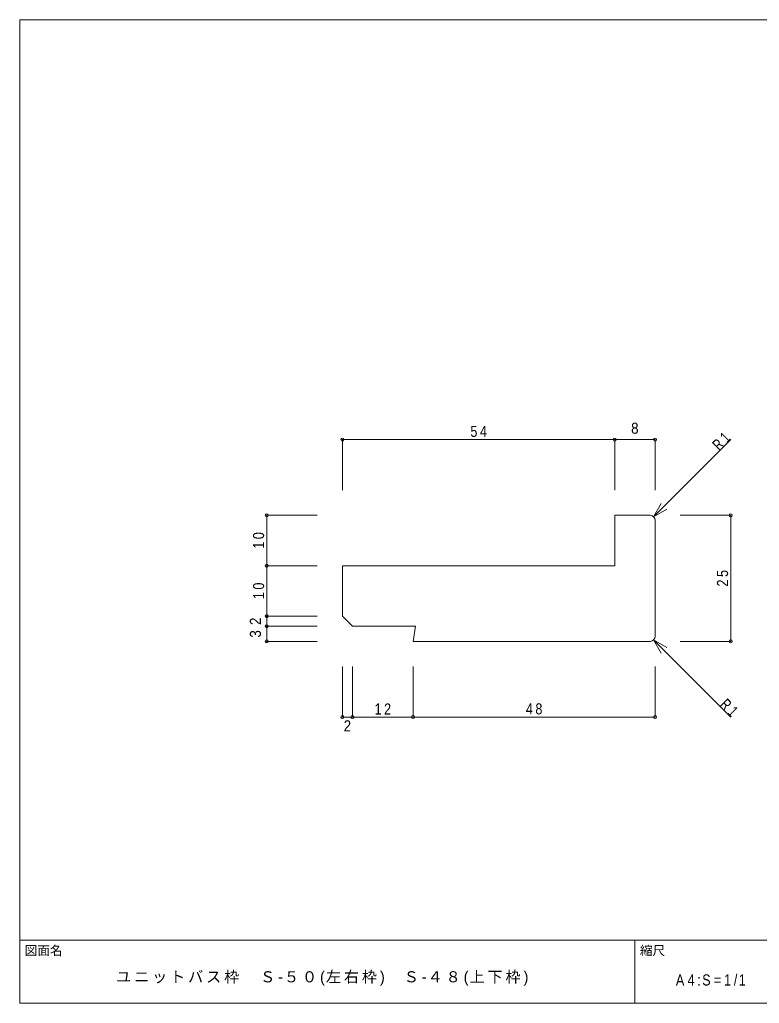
# Model space of a CAD drawing. Units: millimetres on the paper. Extents: x -141 to 141, y -98 to 98.
# Drawn here: x -141 to 5.7, y -97.5 to 97.5 of the extents above; entities that cross this region are included whole.
import ezdxf
from ezdxf.enums import TextEntityAlignment as Align

# ---------------------------------------------------------------- set-up
doc = ezdxf.new("R2010")
doc.units = ezdxf.units.MM
doc.header["$PDMODE"] = 32
doc.header["$PDSIZE"] = 0.6
for name, color, linetype, lineweight in [('0-0_ＫＢ製品', 2, 'Continuous', 9), ('0-3_寸法', 4, 'Continuous', 9), ('0-4_引出線字', 4, 'Continuous', 9), ('F-0_図面枠', 5, 'Continuous', 9), ('F-5_F-5ﾚｲﾔ', 7, 'Continuous', 9)]:
    doc.layers.add(name, color=color, linetype=linetype, lineweight=lineweight)
doc.styles.add('HGｺﾞｼｯｸM', font='')
doc.styles.get('HGｺﾞｼｯｸM').set_extended_font_data('HGｺﾞｼｯｸM')

msp = doc.modelspace()

# ---------------------------------------------------------------- linework, layer by layer
at = {"layer": '0-0_ＫＢ製品'}
for p, q in [((-16, -0.75), (-23, -0.75)), ((-15, -24.75), (-15, -1.75)), ((-75, -22.75), (-77, -20.75)), ((-75, -22.75), (-62.5, -22.75)), ((-63, -25.75), (-62.5, -22.75)), ((-16, -25.75), (-63, -25.75))]:
    msp.add_line(p, q, dxfattribs=at)
msp.add_lwpolyline([(-23, -0.75), (-23, -10.75), (-77, -10.75), (-77, -20.75)], dxfattribs=at)
for centre, start, end in [((-16, -1.75), 0, 90), ((-16, -24.75), 270, 0)]:
    msp.add_arc(centre, 1, start, end, dxfattribs=at)
at = {"layer": '0-3_寸法'}
for p, q in [((-77, 14.25), (-23, 14.25)), ((-77, 14.25), (-77, 4.25)), ((-23, 14.25), (-23, 4.25)), ((-23, 14.25), (-15, 14.25)), ((-15, 14.25), (-15, 4.25)), ((-92, -10.75), (-92, -0.75)), ((-92, -0.75), (-82, -0.75)), ((0, -0.75), (-10, -0.75)), ((0, -0.75), (0, -25.75)), ((-92, -20.75), (-92, -10.75)), ((-92, -10.75), (-82, -10.75)), ((-92, -22.75), (-92, -20.75)), ((-92, -20.75), (-82, -20.75)), ((-92, -25.75), (-92, -22.75)), ((-92, -22.75), (-82, -22.75)), ((-92, -25.75), (-82, -25.75)), ((0, -25.75), (-10, -25.75)), ((-77, -40.75), (-77, -30.75)), ((-75, -40.75), (-75, -30.75)), ((-63, -40.75), (-63, -30.75)), ((-15, -40.75), (-15, -30.75)), ((-75, -40.75), (-77, -40.75)), ((-63, -40.75), (-75, -40.75)), ((-15, -40.75), (-63, -40.75))]:
    msp.add_line(p, q, dxfattribs=at)
for p in [(-77, 14.25), (-23, 14.25), (-15, 14.25), (-92, -0.75), (0, -0.75), (-92, -10.75), (-92, -20.75), (-92, -22.75), (-92, -25.75), (0, -25.75), (-77, -40.75), (-75, -40.75), (-63, -40.75), (-15, -40.75)]:
    msp.add_point(p, dxfattribs=at)
at = {"layer": '0-4_引出線字'}
for p, q in [((-15.293, -1.043), (0, 14.25)), ((-15.293, -1.043), (-13.793, 1.555)), ((-15.293, -1.043), (-12.695, 0.457)), ((-15.293, -25.457), (-13.793, -28.055)), ((-15.293, -25.457), (-12.695, -26.957)), ((-15.293, -25.457), (0, -40.75))]:
    msp.add_line(p, q, dxfattribs=at)
at = {"layer": 'F-0_図面枠'}
for p, q in [((-141, 97.5), (141, 97.5)), ((-141, -97.5), (-141, 97.5)), ((-141, -85), (141, -85)), ((-19, -97.5), (-19, -85)), ((141, -97.5), (-141, -97.5))]:
    msp.add_line(p, q, dxfattribs=at)

# ---------------------------------------------------------------- texts
at = {"layer": '0-3_寸法', "color": 7, "style": 'HGｺﾞｼｯｸM', "width": 0.9}
for s, p in [('8', (-19.75, 14.75)), ('2', (-76.75, -44.25))]:
    msp.add_text(s, height=2.199, dxfattribs=at).set_placement(p, align=Align.BOTTOM_LEFT)
for s, p in [('2', (-92.5, -22.5)), ('3', (-92.5, -25))]:
    msp.add_text(s, height=2.199, rotation=90, dxfattribs=at).set_placement(p, align=Align.BOTTOM_LEFT)
at = {"layer": '0-3_寸法', "color": 7, "char_height": 2.199, "attachment_point": 7, "style": 'HGｺﾞｼｯｸM'}
for s, insert in [('\\T1.36;\\W0.85;54', (-51.625, 14.75)), ('\\T1.36;\\W0.85;12', (-70.625, -40.25)), ('\\T1.36;\\W0.85;48', (-40.625, -40.25))]:
    msp.add_mtext(s, dxfattribs=dict(at, insert=insert))
at = {"layer": '0-3_寸法', "color": 7, "char_height": 2.199, "attachment_point": 7, "rotation": 90, "style": 'HGｺﾞｼｯｸM'}
for s, insert in [('\\T1.36;\\W0.85;10', (-92.5, -7.375)), ('\\T1.36;\\W0.85;25', (-0.5, -14.875)), ('\\T1.36;\\W0.85;10', (-92.5, -17.375))]:
    msp.add_mtext(s, dxfattribs=dict(at, insert=insert))
at = {"layer": '0-4_引出線字', "color": 7, "char_height": 2.199, "attachment_point": 7, "style": 'HGｺﾞｼｯｸM'}
for insert, rotation in [((-2.298, 11.952), 45), ((-2.298, -38.452), 315)]:
    msp.add_mtext('\\T1.36;\\W0.75;R1', dxfattribs=dict(at, insert=insert, rotation=rotation))
at = {"layer": 'F-0_図面枠', "color": 7, "style": 'HGｺﾞｼｯｸM'}
msp.add_text('図面名', height=1.833, dxfattribs=at).set_placement((-140, -88.5), align=Align.BOTTOM_LEFT)
at = {"layer": 'F-5_F-5ﾚｲﾔ', "style": 'HGｺﾞｼｯｸM'}
msp.add_text('縮尺', height=1.833, dxfattribs=at).set_placement((-18, -88.5), align=Align.BOTTOM_LEFT)
at = {"layer": 'F-5_F-5ﾚｲﾔ', "char_height": 2.199, "attachment_point": 7, "style": 'HGｺﾞｼｯｸM'}
for s, insert in [('\\T1.19;ユニットバス枠\u3000Ｓ-５０(左右枠)\u3000Ｓ-４８(上下枠)', (-121.875, -94)), ('\\T1.39;\\W0.85;A4:S=1/1', (-10.875, -94))]:
    msp.add_mtext(s, dxfattribs=dict(at, insert=insert))

doc.saveas('drawing.dxf')
